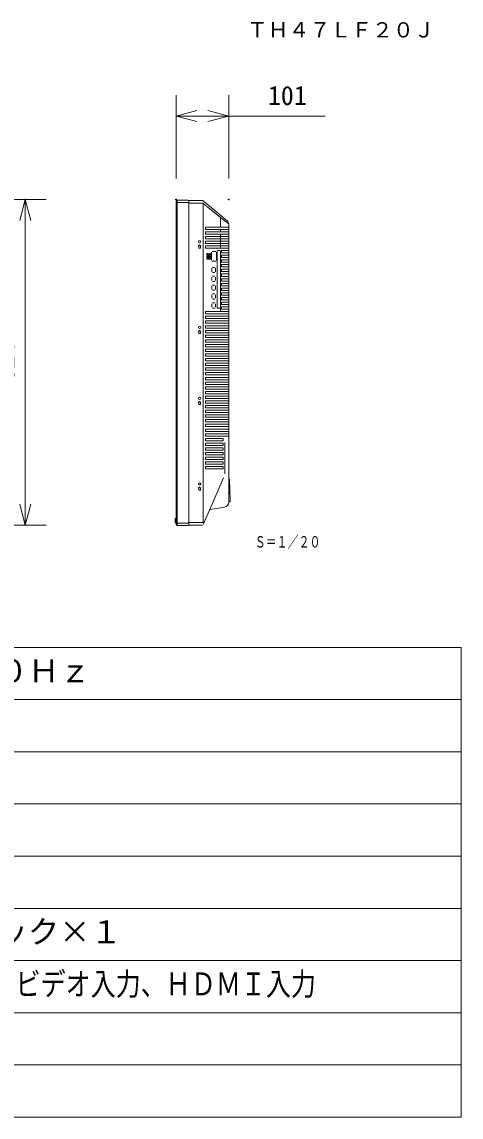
# Model space of a CAD drawing. Units: millimetres, scale not verified. Extents: x -63 to 62, y -56 to 57.
# Drawn here: x 20.4 to 62.5, y -56.5 to 48.4 of the extents above; entities that cross this region are included whole.
import ezdxf
from ezdxf.enums import TextEntityAlignment as Align

# ---------------------------------------------------------------- set-up
doc = ezdxf.new("R2010")
doc.units = ezdxf.units.MM
doc.header["$LTSCALE"] = 0.125
doc.header["$PDMODE"] = 32
doc.header["$PDSIZE"] = 0.0625
for name, color, linetype, lineweight in [('0-0_0', 7, 'Continuous', 9), ('0-1_WAKU', 1, 'Continuous', 18), ('0-5_GAIKEI', 1, 'Continuous', 18), ('0-6_SUNPO', 7, 'Continuous', 9)]:
    doc.layers.add(name, color=color, linetype=linetype, lineweight=lineweight)
for name, color, linetype in [('0-2_MOJI1', 7, 'Continuous'), ('0-3_TOUROKU', 7, 'Continuous'), ('0-4_Defpoints', 7, 'Continuous')]:
    doc.layers.add(name, color=color, linetype=linetype)
doc.styles.add('ＭＳ ゴシック', font='')
doc.styles.get('ＭＳ ゴシック').set_extended_font_data('MS Gothic')

# ---------------------------------------------------------------- blocks, each defined once
blk = doc.blocks.new('_OPEN30')
at = {"layer": '0-0_0'}
blk.add_line((0, 0), (-1, 0), dxfattribs=at)
blk.add_lwpolyline([(-1, 0.26795), (0, 0), (-1, -0.26795)], dxfattribs=at)
blk = doc.blocks.new('D5')
at = {"layer": '0-4_Defpoints'}
for p in [(5.4271, 33.6588), (13.4271, 33.6588), (5.4271, 2.4665)]:
    blk.add_point(p, dxfattribs=at)
at = {"layer": '0-6_SUNPO'}
for p, q in [((7.4271, 33.6588), (15.4271, 33.6588)), ((13.4271, 4.4665), (13.4271, 31.6588)), ((7.4271, 2.4665), (15.4271, 2.4665))]:
    blk.add_line(p, q, dxfattribs=at)
at = {"layer": '0-6_SUNPO', "xscale": 2, "yscale": 2}
for p, rotation in [((13.4271, 33.6588), 90), ((13.4271, 2.4665), 270)]:
    blk.add_blockref('_OPEN30', p, dxfattribs=dict(at, rotation=rotation))
at = {"layer": '0-6_SUNPO', "style": 'ＭＳ ゴシック'}
blk.add_text('624', height=1.833, rotation=90, dxfattribs=at).set_placement((12.9271, 16.1876), align=Align.BOTTOM_LEFT)
blk = doc.blocks.new('D4')
at = {"layer": '0-4_Defpoints'}
for p in [(32.9264, 41.6585), (27.8764, 33.6585), (32.9264, 33.6585)]:
    blk.add_point(p, dxfattribs=at)
at = {"layer": '0-6_SUNPO'}
for p, q in [((27.8764, 35.6585), (27.8764, 43.6585)), ((32.9264, 35.6585), (32.9264, 43.6585)), ((29.8764, 41.6585), (30.9264, 41.6585)), ((32.9264, 41.6585), (42.1764, 41.6585))]:
    blk.add_line(p, q, dxfattribs=at)
at = {"layer": '0-6_SUNPO', "xscale": 2, "yscale": 2, "rotation": 180}
blk.add_blockref('_OPEN30', (27.8764, 41.6585), dxfattribs=at)
at = {"layer": '0-6_SUNPO', "xscale": 2, "yscale": 2}
blk.add_blockref('_OPEN30', (32.9264, 41.6585), dxfattribs=at)
at = {"layer": '0-6_SUNPO', "style": 'ＭＳ ゴシック'}
blk.add_text('101', height=1.833, dxfattribs=at).set_placement((36.6764, 42.1585), align=Align.BOTTOM_LEFT)

msp = doc.modelspace()

# ---------------------------------------------------------------- linework, layer by layer
at = {"layer": '0-1_WAKU', "color": 4}
for p, q in [((-62.5077, -11.492), (62.4923, -11.492)), ((62.4923, -11.492), (62.4923, -56.492)), ((62.4923, -56.492), (-62.5077, -56.492))]:
    msp.add_line(p, q, dxfattribs=at)
at = {"layer": '0-1_WAKU'}
for p, q in [((-62.5077, -16.492), (62.4923, -16.492)), ((-62.5077, -21.492), (62.4923, -21.492)), ((-62.5077, -26.492), (62.4923, -26.492)), ((-62.5077, -31.492), (62.4923, -31.492)), ((-62.5077, -36.492), (62.4923, -36.492)), ((-62.5077, -41.492), (62.4923, -41.492)), ((-62.5077, -46.492), (62.4923, -46.492)), ((-62.5077, -51.492), (62.4923, -51.492))]:
    msp.add_line(p, q, dxfattribs=at)
at = {"layer": '0-5_GAIKEI', "color": 7}
for p, q in [((35.1631, 0.3161), (35.1631, 31.2341)), ((35.1774, 31.2692), (35.2487, 31.3418)), ((35.2835, 31.3567), (36.3369, 31.3751)), ((36.3876, 31.3266), (36.3369, 31.3651)), ((36.3876, 31.316), (37.7018, 31.316)), ((40.0675, 29.3957), (37.7655, 31.2931)), ((40.2131, 2.444), (40.2131, 29.087)), ((37.766, 0.2985), (38.3655, 1.6648)), ((38.4212, 1.7085), (39.7998, 1.9516)), ((35.1774, 0.281), (35.2488, 0.2084)), ((35.2835, 0.1935), (36.3369, 0.1751)), ((36.3876, 0.2235), (36.3369, 0.1851)), ((37.6724, 0.2342), (36.3876, 0.2342))]:
    msp.add_line(p, q, dxfattribs=at)
at = {"layer": '0-5_GAIKEI'}
for p, q in [((35.1631, 31.1259), (36.3876, 31.1259)), ((35.2836, 31.3567), (35.2836, 0.1935)), ((36.3876, 0.2235), (36.3876, 31.3266)), ((37.7678, 31.0659), (36.3876, 31.0659)), ((36.6826, 31.331), (36.9327, 31.331)), ((36.6826, 31.316), (36.6826, 31.331)), ((36.8076, 31.316), (36.8076, 31.331)), ((36.9327, 31.316), (36.9327, 31.331)), ((37.3027, 31.331), (37.5527, 31.331)), ((37.3027, 31.316), (37.3027, 31.331)), ((37.4277, 31.316), (37.4277, 31.331)), ((37.5527, 31.316), (37.5527, 31.331)), ((39.4209, 29.6877), (37.7673, 31.0507)), ((37.7673, 0.5298), (37.7673, 31.0507)), ((39.972, 29.2698), (39.4209, 29.6877)), ((39.4209, 29.6877), (39.421, 28.7882)), ((38.0025, 28.7882), (40.2131, 28.7882)), ((38.0025, 28.5631), (38.0025, 28.7882)), ((38.0025, 28.5631), (40.2131, 28.5631)), ((38.0025, 28.3381), (40.2131, 28.3381)), ((38.0025, 28.1131), (38.0025, 28.3381)), ((39.421, 28.5631), (39.421, 28.3381)), ((38.0025, 28.1131), (40.2131, 28.1131)), ((38.0025, 27.888), (40.2131, 27.888)), ((38.0025, 27.663), (38.0025, 27.888)), ((38.0025, 27.663), (40.2131, 27.663)), ((38.0025, 27.438), (40.2131, 27.438)), ((38.0025, 27.213), (38.0025, 27.438)), ((38.6848, 27.6672), (39.3999, 27.6672)), ((39.421, 27.663), (39.3999, 27.6672)), ((39.421, 28.1131), (39.421, 27.888)), ((39.421, 27.663), (39.421, 27.438)), ((39.4312, 27.6671), (39.4312, 27.8839)), ((39.4312, 27.2171), (39.4312, 27.4339)), ((37.4277, 27.0754), (37.3027, 26.9754)), ((37.3027, 26.9754), (37.3527, 26.9754)), ((37.3527, 26.9754), (37.3527, 26.7754)), ((37.3527, 26.7754), (37.5027, 26.7754)), ((37.5527, 26.9754), (37.4277, 27.0754)), ((37.5027, 26.9754), (37.5527, 26.9754)), ((37.5027, 26.7754), (37.5027, 26.9754)), ((38.0025, 27.213), (40.2131, 27.213)), ((38.0025, 26.9879), (40.2131, 26.9879)), ((38.0025, 26.7629), (38.0025, 26.9879)), ((39.3999, 26.9838), (38.0025, 26.9838)), ((38.0025, 26.7671), (39.3999, 26.7671)), ((38.0025, 26.7629), (40.2131, 26.7629)), ((38.1068, 26.2378), (38.187, 26.2378)), ((38.1068, 26.1128), (38.1068, 26.2378)), ((38.187, 26.2378), (38.187, 26.1128)), ((38.3956, 26.2378), (38.4758, 26.2378)), ((38.3956, 26.1128), (38.3956, 26.2378)), ((38.4758, 26.2378), (38.4758, 26.1128)), ((38.5699, 26.3686), (38.5699, 25.582)), ((38.996, 26.4485), (38.6129, 26.4485)), ((39.039, 25.582), (39.039, 26.3686)), ((39.1221, 25.2252), (39.1221, 26.4838)), ((39.1482, 26.5321), (39.1393, 26.5287)), ((39.1424, 26.5308), (39.1482, 26.5321)), ((39.1482, 26.5321), (39.3767, 26.5321)), ((39.3999, 26.9838), (39.421, 26.9879)), ((39.421, 26.7629), (39.3999, 26.7671)), ((39.4186, 26.4919), (39.4186, 21.018)), ((39.421, 27.213), (39.421, 26.9879)), ((39.4312, 26.767), (39.4312, 26.9838)), ((40.2131, 26.5379), (39.537, 26.5379)), ((39.537, 26.5379), (39.537, 26.3128)), ((40.2131, 26.3128), (39.537, 26.3128)), ((38.187, 26.1128), (38.1068, 26.1128)), ((38.1068, 26.0378), (38.187, 26.0378)), ((38.1068, 25.9128), (38.1068, 26.0378)), ((38.187, 25.9128), (38.1068, 25.9128)), ((38.1068, 25.8378), (38.187, 25.8378)), ((38.1068, 25.7128), (38.1068, 25.8378)), ((38.187, 25.7128), (38.1068, 25.7128)), ((38.187, 26.0378), (38.187, 25.9128)), ((38.187, 25.8378), (38.187, 25.7128)), ((38.2512, 26.2328), (38.3403, 26.2328)), ((38.2512, 26.1078), (38.2512, 26.2328)), ((38.2512, 26.1078), (38.3403, 26.1078)), ((38.2512, 26.0378), (38.3493, 26.0378)), ((38.2512, 25.9128), (38.2512, 26.0378)), ((38.2512, 25.9128), (38.3493, 25.9128)), ((38.2512, 25.8428), (38.3403, 25.8428)), ((38.2512, 25.7178), (38.2512, 25.8428)), ((38.2512, 25.7178), (38.3403, 25.7178)), ((38.3403, 26.2328), (38.3403, 26.1078)), ((38.3403, 25.8428), (38.3403, 25.7178)), ((38.3493, 26.0378), (38.3493, 25.9128)), ((38.4758, 26.1128), (38.3956, 26.1128)), ((38.3956, 26.0378), (38.4758, 26.0378)), ((38.3956, 25.9128), (38.3956, 26.0378)), ((38.4758, 25.9128), (38.3956, 25.9128)), ((38.3956, 25.8378), (38.4758, 25.8378)), ((38.3956, 25.7128), (38.3956, 25.8378)), ((38.4758, 25.7128), (38.3956, 25.7128)), ((38.4758, 26.0378), (38.4758, 25.9128)), ((38.4758, 25.8378), (38.4758, 25.7128)), ((38.6129, 25.5021), (38.996, 25.5021)), ((39.1221, 25.2252), (39.1455, 25.2252)), ((40.2131, 26.0878), (39.537, 26.0878)), ((39.537, 26.0878), (39.537, 25.8628)), ((40.2131, 25.8628), (39.537, 25.8628)), ((40.2131, 25.6378), (39.537, 25.6378)), ((39.537, 25.6378), (39.537, 25.4127)), ((40.2131, 25.4127), (39.537, 25.4127)), ((40.2131, 25.1877), (39.537, 25.1877)), ((39.537, 25.1877), (39.537, 24.9627)), ((38.602, 24.5069), (38.602, 24.8434)), ((38.645, 24.9233), (38.8933, 24.9233)), ((38.8933, 24.427), (38.645, 24.427)), ((38.9363, 24.8434), (38.9363, 24.5069)), ((39.1221, 25.1252), (39.1455, 25.1252)), ((39.1221, 21.018), (39.1221, 25.1252)), ((40.2131, 24.9627), (39.537, 24.9627)), ((40.2131, 24.7376), (39.537, 24.7376)), ((39.537, 24.7376), (39.537, 24.5126)), ((40.2131, 24.5126), (39.537, 24.5126)), ((40.2131, 24.2876), (39.537, 24.2876)), ((39.537, 24.2876), (39.537, 24.0626)), ((38.602, 23.6568), (38.602, 23.9933)), ((38.602, 22.8066), (38.602, 23.1432)), ((38.645, 24.0732), (38.8933, 24.0732)), ((38.8933, 23.5769), (38.645, 23.5769)), ((38.645, 23.2231), (38.8933, 23.2231)), ((38.9363, 23.9933), (38.9363, 23.6568)), ((38.9363, 23.1432), (38.9363, 22.8066)), ((40.2131, 24.0626), (39.537, 24.0626)), ((40.2131, 23.8375), (39.537, 23.8375)), ((39.537, 23.8375), (39.537, 23.6125)), ((40.2131, 23.6125), (39.537, 23.6125)), ((40.2131, 23.3875), (39.537, 23.3875)), ((39.537, 23.3875), (39.537, 23.1624)), ((40.2131, 23.1624), (39.537, 23.1624)), ((38.602, 21.9565), (38.602, 22.2931)), ((38.8933, 22.7268), (38.645, 22.7268)), ((38.645, 22.373), (38.8933, 22.373)), ((38.9363, 22.2931), (38.9363, 21.9565)), ((40.2131, 22.9374), (39.537, 22.9374)), ((39.537, 22.9374), (39.537, 22.7124)), ((40.2131, 22.7124), (39.537, 22.7124)), ((40.2131, 22.4874), (39.537, 22.4874)), ((39.537, 22.4874), (39.537, 22.2623)), ((40.2131, 22.2623), (39.537, 22.2623)), ((40.2131, 22.0373), (39.537, 22.0373)), ((39.537, 22.0373), (39.537, 21.8123)), ((38.602, 21.1064), (38.602, 21.443)), ((38.8933, 21.8767), (38.645, 21.8767)), ((38.645, 21.5229), (38.8933, 21.5229)), ((38.8933, 21.0266), (38.645, 21.0266)), ((38.9363, 21.443), (38.9363, 21.1064)), ((39.4186, 21.018), (39.1221, 21.018)), ((39.4186, 21.018), (39.421, 20.6871)), ((40.2131, 21.8123), (39.537, 21.8123)), ((40.2131, 21.5872), (39.537, 21.5872)), ((39.537, 21.5872), (39.537, 21.3622)), ((40.2131, 21.3622), (39.537, 21.3622)), ((40.2131, 21.1372), (39.537, 21.1372)), ((39.537, 21.1372), (39.537, 20.9122)), ((38.0025, 20.6871), (40.2131, 20.6871)), ((38.0025, 20.4621), (38.0025, 20.6871)), ((38.0025, 20.4621), (40.2131, 20.4621)), ((38.0025, 20.2371), (40.2131, 20.2371)), ((38.0025, 20.0121), (38.0025, 20.2371)), ((39.3999, 20.2329), (38.0025, 20.2329)), ((38.0025, 20.0121), (40.2131, 20.0121)), ((39.3999, 20.683), (38.6848, 20.683)), ((40.2131, 20.9122), (39.537, 20.9122)), ((38.0025, 19.787), (40.2131, 19.787)), ((38.0025, 19.562), (38.0025, 19.787)), ((38.0025, 19.562), (40.2131, 19.562)), ((38.0025, 19.337), (40.2131, 19.337)), ((38.0025, 19.1119), (38.0025, 19.337)), ((38.0025, 19.1119), (40.2131, 19.1119)), ((37.4277, 18.8744), (37.3027, 18.7744)), ((37.3027, 18.7744), (37.3527, 18.7744)), ((37.3527, 18.7744), (37.3527, 18.5744)), ((37.3527, 18.5744), (37.5027, 18.5744)), ((37.5527, 18.7744), (37.4277, 18.8744)), ((37.5027, 18.7744), (37.5527, 18.7744)), ((37.5027, 18.5744), (37.5027, 18.7744)), ((38.0025, 18.8869), (40.2131, 18.8869)), ((38.0025, 18.6619), (38.0025, 18.8869)), ((38.0025, 18.6619), (40.2131, 18.6619)), ((38.0025, 18.4369), (40.2131, 18.4369)), ((38.0025, 18.2118), (38.0025, 18.4369)), ((38.0025, 18.2118), (40.2131, 18.2118)), ((38.0025, 17.9868), (40.2131, 17.9868)), ((38.0025, 17.7618), (38.0025, 17.9868)), ((38.0025, 17.7618), (40.2131, 17.7618)), ((38.0025, 17.5367), (40.2131, 17.5367)), ((38.0025, 17.3117), (38.0025, 17.5367)), ((38.0025, 17.3117), (40.2131, 17.3117)), ((38.0025, 17.0867), (40.2131, 17.0867)), ((38.0025, 16.8617), (38.0025, 17.0867)), ((38.0025, 16.8617), (40.2131, 16.8617)), ((38.0025, 16.6366), (40.2131, 16.6366)), ((38.0025, 16.4116), (38.0025, 16.6366)), ((38.0025, 16.4116), (40.2131, 16.4116)), ((38.0025, 16.1866), (40.2131, 16.1866)), ((38.0025, 15.9615), (38.0025, 16.1866)), ((38.0025, 15.9615), (40.2131, 15.9615)), ((38.0025, 15.7365), (40.2131, 15.7365)), ((38.0025, 15.5115), (38.0025, 15.7365)), ((38.0025, 15.5115), (40.2131, 15.5115)), ((38.0025, 15.2865), (40.2131, 15.2865)), ((38.0025, 15.0614), (38.0025, 15.2865)), ((38.0025, 15.0614), (40.2131, 15.0614)), ((38.0025, 14.8364), (40.2131, 14.8364)), ((38.0025, 14.6114), (38.0025, 14.8364)), ((38.0025, 14.6114), (40.2131, 14.6114)), ((38.0025, 14.3863), (40.2131, 14.3863)), ((38.0025, 14.1613), (38.0025, 14.3863)), ((38.0025, 14.1613), (40.2131, 14.1613)), ((38.0025, 13.9363), (40.2131, 13.9363)), ((38.0025, 13.7113), (38.0025, 13.9363)), ((38.0025, 13.7113), (40.2131, 13.7113)), ((38.0025, 13.4862), (40.2131, 13.4862)), ((38.0025, 13.2612), (38.0025, 13.4862)), ((38.0025, 13.2612), (40.2131, 13.2612)), ((38.0025, 13.0362), (40.2131, 13.0362)), ((38.0025, 12.8111), (38.0025, 13.0362)), ((38.0025, 12.8111), (40.2131, 12.8111)), ((37.4277, 12.0736), (37.3027, 11.9735)), ((37.3027, 11.9735), (37.3527, 11.9735)), ((37.3527, 11.9735), (37.3527, 11.7735)), ((37.3527, 11.7735), (37.5027, 11.7735)), ((37.5527, 11.9735), (37.4277, 12.0736)), ((37.5027, 11.9735), (37.5527, 11.9735)), ((37.5027, 11.7735), (37.5027, 11.9735)), ((38.0025, 12.5861), (40.2131, 12.5861)), ((38.0025, 12.3611), (38.0025, 12.5861)), ((38.0025, 12.3611), (40.2131, 12.3611)), ((38.0025, 12.1361), (40.2131, 12.1361)), ((38.0025, 11.911), (38.0025, 12.1361)), ((38.0025, 11.911), (40.2131, 11.911)), ((38.0025, 11.686), (40.2131, 11.686)), ((38.0025, 11.461), (38.0025, 11.686)), ((38.0025, 11.461), (40.2131, 11.461)), ((38.0025, 11.236), (40.2131, 11.236)), ((38.0025, 11.0109), (38.0025, 11.236)), ((38.0025, 11.0109), (40.2131, 11.0109)), ((38.0025, 10.7859), (40.2131, 10.7859)), ((38.0025, 10.5609), (38.0025, 10.7859)), ((38.0025, 10.5609), (40.2131, 10.5609)), ((38.0025, 10.3358), (40.2131, 10.3358)), ((38.0025, 10.1108), (38.0025, 10.3358)), ((38.0025, 10.1108), (40.2131, 10.1108)), ((38.0025, 9.8858), (40.2131, 9.8858)), ((38.0025, 9.6608), (38.0025, 9.8858)), ((38.0025, 9.6608), (40.2131, 9.6608)), ((38.0025, 9.4357), (40.2131, 9.4357)), ((38.0025, 9.2107), (38.0025, 9.4357)), ((38.0025, 9.2107), (40.2131, 9.2107)), ((38.0025, 8.9857), (40.2131, 8.9857)), ((38.0025, 8.7606), (38.0025, 8.9857)), ((38.0025, 8.7606), (40.2131, 8.7606)), ((38.0025, 8.5356), (39.6934, 8.5356)), ((38.0025, 8.3106), (38.0025, 8.5356)), ((39.6934, 8.5356), (39.6934, 8.3106)), ((38.0025, 8.3106), (39.6934, 8.3106)), ((38.0025, 8.0856), (39.6934, 8.0856)), ((38.0025, 7.8605), (38.0025, 8.0856)), ((38.0025, 7.8605), (39.6934, 7.8605)), ((38.0025, 7.6355), (39.6934, 7.6355)), ((38.0025, 7.4105), (38.0025, 7.6355)), ((38.0025, 7.4105), (39.6934, 7.4105)), ((39.6934, 8.0856), (39.6934, 7.8605)), ((39.6934, 7.6355), (39.6934, 7.4105)), ((39.8294, 8.1456), (39.8294, 5.1545)), ((38.0025, 7.1854), (39.6934, 7.1854)), ((38.0025, 6.9604), (38.0025, 7.1854)), ((38.0025, 6.9604), (39.6934, 6.9604)), ((38.0025, 6.7354), (39.6934, 6.7354)), ((38.0025, 6.5104), (38.0025, 6.7354)), ((38.0025, 6.5104), (39.6934, 6.5104)), ((39.6934, 7.1854), (39.6934, 6.9604)), ((39.6934, 6.7354), (39.6934, 6.5104)), ((38.0025, 6.2853), (39.6934, 6.2853)), ((38.0025, 6.0603), (38.0025, 6.2853)), ((38.0025, 6.0603), (39.6934, 6.0603)), ((38.0025, 5.8353), (39.6934, 5.8353)), ((38.0025, 5.6102), (38.0025, 5.8353)), ((38.0025, 5.6102), (39.6934, 5.6102)), ((39.6934, 6.2853), (39.6934, 6.0603)), ((39.6934, 5.8353), (39.6934, 5.6102)), ((37.4942, 4.0837), (37.4942, 4.2657)), ((38.3655, 1.6648), (39.718, 4.7469)), ((40.2131, 4.6248), (40.3031, 4.6248)), ((40.3031, 4.6248), (40.3589, 2.5995)), ((37.4277, 3.8747), (37.3027, 3.7747)), ((37.3027, 3.7747), (37.3527, 3.7747)), ((37.3527, 3.7747), (37.3527, 3.5746)), ((37.3527, 3.5746), (37.5027, 3.5746)), ((37.5527, 3.7747), (37.4277, 3.8747)), ((37.5027, 3.7747), (37.5527, 3.7747)), ((37.5027, 3.5746), (37.5027, 3.7747)), ((40.3631, 2.4495), (40.2129, 2.4495)), ((40.3631, 2.4495), (40.3589, 2.5994)), ((35.0981, 0.8508), (35.0731, 0.8508)), ((35.0731, 0.469), (35.0731, 0.8508)), ((35.0731, 0.4691), (35.0981, 0.4691)), ((35.0731, 0.469), (35.0981, 0.469)), ((35.0981, 0.8707), (35.1631, 0.8707)), ((35.0981, 0.449), (35.0981, 0.8707)), ((35.0981, 0.4491), (35.1631, 0.4491)), ((35.0981, 0.449), (35.1631, 0.449)), ((35.1631, 0.4242), (36.3876, 0.4242)), ((37.8475, 0.4842), (36.3876, 0.4842))]:
    msp.add_line(p, q, dxfattribs=at)
msp.add_lwpolyline([(40.2131, 29.087), (40.0951, 29.1765), (39.972, 29.2698)], dxfattribs=at)
for centre in [(37.4277, 27.3755), (37.4277, 19.1744), (37.4277, 12.3736), (37.4277, 4.1747)]:
    msp.add_circle(centre, 0.115, dxfattribs=at)
at = {"layer": '0-5_GAIKEI', "color": 7}
for centre, radius, start, end in [((35.2131, 31.2341), 0.05, 135.51364, 180.02177), ((35.2844, 31.3067), 0.05, 91.06559, 135.51769), ((37.7018, 31.216), 0.1, 50.50321, 90), ((39.813, 29.087), 0.4001, 359.99896, 50.50158), ((39.713, 2.444), 0.5001, 280, 0.00023), ((38.4342, 1.6346), 0.075, 100, 156.3067), ((35.2131, 0.3161), 0.05, 180.02174, 224.52118), ((35.2844, 0.2435), 0.05, 224.52526, 268.93441)]:
    msp.add_arc(centre, radius, start, end, dxfattribs=at)

# ---------------------------------------------------------------- block references
at = {"layer": '0-6_SUNPO'}
for name in ['D4', 'D5']:
    msp.add_blockref(name, (7.2867, -2.2342), dxfattribs=at)

# ---------------------------------------------------------------- texts
at = {"layer": '0-2_MOJI1', "style": 'ＭＳ ゴシック'}
for s, p in [('ＡＣ１００Ｖ\u3000５０Ｈｚ／６０Ｈｚ', (-21.0077, -15.492)), ('ＲＣＡ×２(左右)、Ｍ３ジャック×１', (-21.0077, -40.492))]:
    msp.add_text(s, height=2.199, dxfattribs=at).set_placement(p, align=Align.BOTTOM_LEFT)
at = {"layer": '0-2_MOJI1', "style": 'ＭＳ ゴシック', "width": 0.8}
msp.add_text('ビデオ入力、ＲＧＢ／コンポーネントビデオ入力、ＨＤＭＩ入力', height=2.199, dxfattribs=at).set_placement((-21.0077, -45.492), align=Align.BOTTOM_LEFT)
at = {"layer": '0-3_TOUROKU', "style": 'ＭＳ ゴシック'}
msp.add_text('ＴＨ４７ＬＦ２０Ｊ', height=1.466, dxfattribs=at).set_placement((41.959, 46.508), align=Align.BOTTOM_LEFT)
at = {"layer": '0-3_TOUROKU', "style": 'ＭＳ ゴシック', "width": 0.7}
msp.add_text('Ｓ＝１／２０', height=1.1, dxfattribs=at).set_placement((42.7082, -2.2535), align=Align.BOTTOM_LEFT)

doc.saveas('drawing.dxf')
